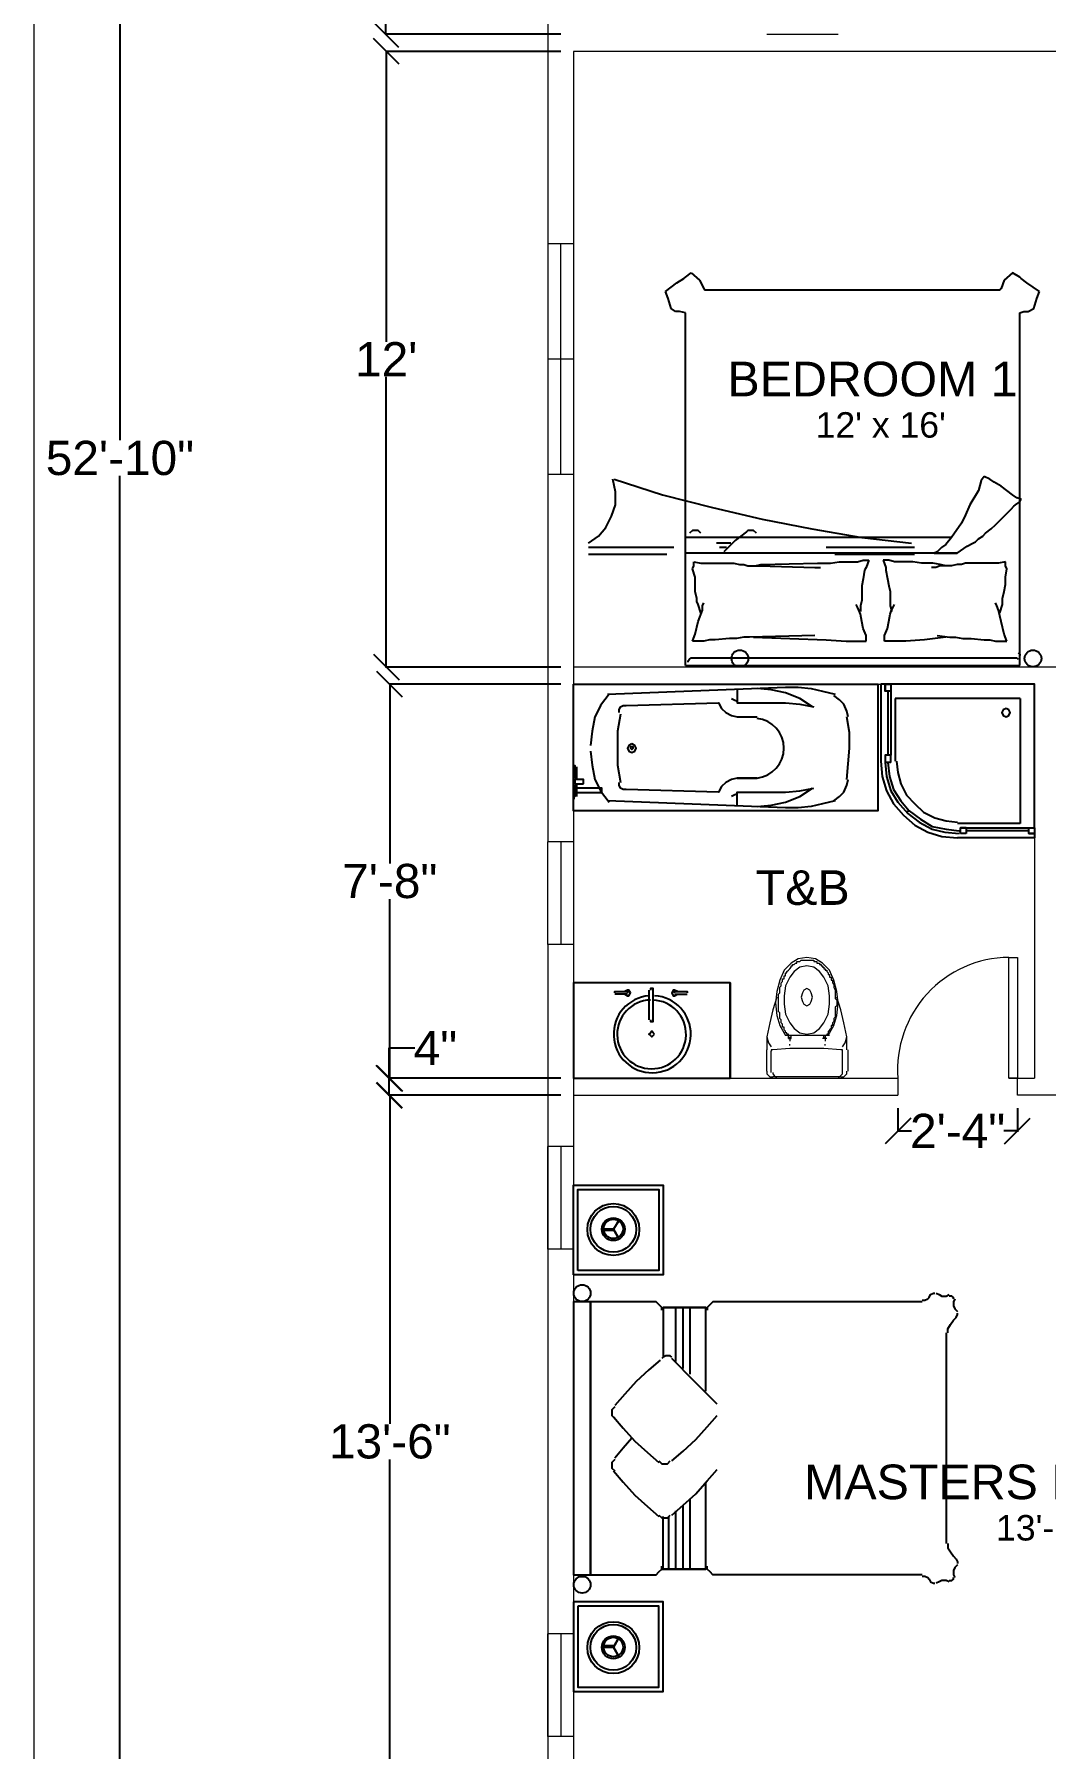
# Model space of a CAD drawing. Header units: inches. Extents: x 2489 to 11897, y 91 to 1364.
# Drawn here: x 4862.8 to 5099.3, y 597.9 to 998.9 of the extents above; entities that cross this region are included whole.
import ezdxf

# ---------------------------------------------------------------- set-up
doc = ezdxf.new("R2010")
doc.units = ezdxf.units.IN
doc.header["$MEASUREMENT"] = 0
doc.layers.add('PDF2_Geometry', color=7, linetype='Continuous')
doc.layers.add('PDF2_Text', color=7, linetype='Continuous')
doc.styles.add('PDF Arial', font='arial.ttf')
doc.styles.get("Standard").update_dxf_attribs({"font": 'arial.ttf'})
doc.dimstyles.get("Standard").update_dxf_attribs({"dimtxt": 8, "dimasz": 6, "dimexe": 0.18, "dimexo": 3, "dimgap": 0.09, "dimtad": 0, "dimtih": 1, "dimtoh": 1, "dimdec": 4, "dimzin": 0, "dimdsep": 46, "dimlunit": 4, "dimtxsty": 'Standard', "dimblk": 'OBLIQUE', "dimcen": 0.09, "dimadec": 0, "dimazin": 0, "dimtfac": 1, "dimtdec": 4, "dimtofl": 0, "dimtmove": 0, "dimatfit": 3, "dimldrblk": 'OBLIQUE', "dimfxl": 1, "dimtolj": 1, "dimtzin": 0, "dimarcsym": 0})

# ---------------------------------------------------------------- blocks, each defined once
blk = doc.blocks.new('_Oblique')
at = {"color": 0, "linetype": 'ByBlock', "lineweight": -2}
blk.add_line((-0.5, -0.5), (0.5, 0.5), dxfattribs=at)
blk = doc.blocks.new('*D137')
at = {"layer": 'Defpoints', "color": 0, "lineweight": 15, "transparency": 16777216}
for p in [(4882.87, 1216.77), (4982.92, 1216.77), (4982.92, 582.79)]:
    blk.add_point(p, dxfattribs=at)
at = {"layer": 'PDF2_Geometry', "color": 0, "lineweight": -2, "transparency": 16777216}
for p, q in [((4979.92, 1216.77), (4882.69, 1216.77)), ((4882.87, 1216.77), (4882.87, 903.96)), ((4882.87, 582.79), (4882.87, 895.61)), ((4979.92, 582.79), (4882.69, 582.79))]:
    blk.add_line(p, q, dxfattribs=at)
at = {"layer": 'PDF2_Geometry', "color": 0, "lineweight": -2, "transparency": 16777216, "xscale": 6, "yscale": 6, "zscale": 6}
for p, rotation in [((4882.87, 1216.77), 90), ((4882.87, 582.79), 270)]:
    blk.add_blockref('_Oblique', p, dxfattribs=dict(at, rotation=rotation))
at = {"layer": 'PDF2_Geometry', "color": 0, "lineweight": 9, "transparency": 16777216, "insert": (4882.87, 899.78), "char_height": 8, "attachment_point": 5}
blk.add_mtext('\\A1;52\'-10"', dxfattribs=at)
blk = doc.blocks.new('*D138')
at = {"layer": 'Defpoints', "color": 0, "lineweight": 15, "transparency": 16777216}
for p in [(4945.96, 750.77), (4988.91, 750.77), (4988.91, 588.78)]:
    blk.add_point(p, dxfattribs=at)
at = {"layer": 'PDF2_Geometry', "color": 0, "lineweight": -2, "transparency": 16777216}
for p, q in [((4985.91, 750.77), (4945.78, 750.77)), ((4945.96, 750.77), (4945.96, 673.95)), ((4945.96, 588.78), (4945.96, 665.6)), ((4985.91, 588.78), (4945.78, 588.78))]:
    blk.add_line(p, q, dxfattribs=at)
at = {"layer": 'PDF2_Geometry', "color": 0, "lineweight": -2, "transparency": 16777216, "xscale": 6, "yscale": 6, "zscale": 6}
for p, rotation in [((4945.96, 750.77), 90), ((4945.96, 588.78), 270)]:
    blk.add_blockref('_Oblique', p, dxfattribs=dict(at, rotation=rotation))
at = {"layer": 'PDF2_Geometry', "color": 0, "lineweight": 9, "transparency": 16777216, "insert": (4945.96, 669.77), "char_height": 8, "attachment_point": 5}
blk.add_mtext('\\A1;13\'-6"', dxfattribs=at)
blk = doc.blocks.new('*D139')
at = {"layer": 'Defpoints', "color": 0, "lineweight": 15, "transparency": 16777216}
for p in [(4945.78, 754.76), (4988.91, 754.76), (4988.91, 750.77)]:
    blk.add_point(p, dxfattribs=at)
at = {"layer": 'PDF2_Geometry', "color": 0, "lineweight": -2, "transparency": 16777216}
for p, q in [((4945.78, 754.76), (4945.78, 761.84)), ((4945.78, 761.84), (4951.78, 761.84)), ((4985.91, 754.76), (4945.6, 754.76)), ((4945.78, 750.77), (4945.78, 754.76)), ((4985.91, 750.77), (4945.6, 750.77))]:
    blk.add_line(p, q, dxfattribs=at)
at = {"layer": 'PDF2_Geometry', "color": 0, "lineweight": -2, "transparency": 16777216, "xscale": 6, "yscale": 6, "zscale": 6}
for p, rotation in [((4945.78, 754.76), 90), ((4945.78, 750.77), 270)]:
    blk.add_blockref('_Oblique', p, dxfattribs=dict(at, rotation=rotation))
at = {"layer": 'PDF2_Geometry', "color": 0, "lineweight": 9, "transparency": 16777216, "insert": (4956.63, 761.84), "char_height": 8, "attachment_point": 5}
blk.add_mtext('\\A1;4"', dxfattribs=at)
blk = doc.blocks.new('*D133')
at = {"layer": 'Defpoints', "color": 0, "lineweight": 15, "transparency": 16777216}
for p in [(4945.96, 846.91), (4988.91, 846.91), (4988.91, 754.76)]:
    blk.add_point(p, dxfattribs=at)
at = {"layer": 'PDF2_Geometry', "color": 0, "lineweight": -2, "transparency": 16777216}
for p, q in [((4985.91, 846.91), (4945.78, 846.91)), ((4945.96, 846.91), (4945.96, 805.01)), ((4945.96, 754.76), (4945.96, 796.66)), ((4985.91, 754.76), (4945.78, 754.76))]:
    blk.add_line(p, q, dxfattribs=at)
at = {"layer": 'PDF2_Geometry', "color": 0, "lineweight": -2, "transparency": 16777216, "xscale": 6, "yscale": 6, "zscale": 6}
for p, rotation in [((4945.96, 846.91), 90), ((4945.96, 754.76), 270)]:
    blk.add_blockref('_Oblique', p, dxfattribs=dict(at, rotation=rotation))
at = {"layer": 'PDF2_Geometry', "color": 0, "lineweight": 9, "transparency": 16777216, "insert": (4945.96, 800.83), "char_height": 8, "attachment_point": 5}
blk.add_mtext('\\A1;7\'-8"', dxfattribs=at)
blk = doc.blocks.new('*D134')
at = {"layer": 'Defpoints', "color": 0, "lineweight": 15, "transparency": 16777216}
for p in [(4945.12, 994.93), (4988.91, 994.93), (4988.91, 850.9)]:
    blk.add_point(p, dxfattribs=at)
at = {"layer": 'PDF2_Geometry', "color": 0, "lineweight": -2, "transparency": 16777216}
for p, q in [((4985.91, 994.93), (4944.94, 994.93)), ((4945.12, 994.93), (4945.12, 927.02)), ((4945.12, 850.9), (4945.12, 918.81)), ((4985.91, 850.9), (4944.94, 850.9))]:
    blk.add_line(p, q, dxfattribs=at)
at = {"layer": 'PDF2_Geometry', "color": 0, "lineweight": -2, "transparency": 16777216, "xscale": 6, "yscale": 6, "zscale": 6}
for p, rotation in [((4945.12, 994.93), 90), ((4945.12, 850.9), 270)]:
    blk.add_blockref('_Oblique', p, dxfattribs=dict(at, rotation=rotation))
at = {"layer": 'PDF2_Geometry', "color": 0, "lineweight": 9, "transparency": 16777216, "insert": (4945.12, 922.92), "char_height": 8, "attachment_point": 5}
blk.add_mtext("\\A1;12'", dxfattribs=at)
blk = doc.blocks.new('*D135')
at = {"layer": 'Defpoints', "color": 0, "lineweight": 15, "transparency": 16777216}
for p in [(4945.02, 1063.1), (4988.91, 1063.1), (4988.91, 998.92)]:
    blk.add_point(p, dxfattribs=at)
at = {"layer": 'PDF2_Geometry', "color": 0, "lineweight": -2, "transparency": 16777216}
for p, q in [((4985.91, 1063.1), (4944.84, 1063.1)), ((4945.02, 1063.1), (4945.02, 1035.17)), ((4945.02, 998.92), (4945.02, 1026.85)), ((4985.91, 998.92), (4944.84, 998.92))]:
    blk.add_line(p, q, dxfattribs=at)
at = {"layer": 'PDF2_Geometry', "color": 0, "lineweight": -2, "transparency": 16777216, "xscale": 6, "yscale": 6, "zscale": 6}
for p, rotation in [((4945.02, 1063.1), 90), ((4945.02, 998.92), 270)]:
    blk.add_blockref('_Oblique', p, dxfattribs=dict(at, rotation=rotation))
at = {"layer": 'PDF2_Geometry', "color": 0, "lineweight": 9, "transparency": 16777216, "insert": (4945.02, 1031.01), "char_height": 8, "attachment_point": 5}
blk.add_mtext('\\A1;5\'-4"', dxfattribs=at)
blk = doc.blocks.new('*D141')
at = {"color": 0, "lineweight": -2, "transparency": 16777216}
for p, q in [((5064.75, 747.77), (5064.75, 742.25)), ((5092.69, 747.77), (5092.69, 742.25)), ((5064.75, 742.43), (5067.93, 742.43)), ((5092.69, 742.43), (5089.51, 742.43))]:
    blk.add_line(p, q, dxfattribs=at)
at = {"layer": 'Defpoints', "color": 0, "lineweight": 15, "transparency": 16777216}
for p in [(5064.75, 750.77), (5092.69, 750.77), (5064.75, 742.43)]:
    blk.add_point(p, dxfattribs=at)
at = {"color": 0, "lineweight": -2, "transparency": 16777216, "xscale": 6, "yscale": 6, "zscale": 6}
for p, rotation in [((5064.75, 742.43), 179.9999616322966), ((5092.69, 742.43), 359.9999616322966)]:
    blk.add_blockref('_Oblique', p, dxfattribs=dict(at, rotation=rotation))
at = {"color": 0, "transparency": 16777216, "insert": (5078.72, 742.43), "char_height": 8, "attachment_point": 5}
blk.add_mtext('\\A1;2\'-4"', dxfattribs=at)

msp = doc.modelspace()

# ---------------------------------------------------------------- linework, layer by layer
at = {"layer": 'PDF2_Geometry', "lineweight": 9}
for p, q in [((4988.91081, 949.92848), (4982.92355, 949.92848)), ((4982.92359, 949.92848), (4982.92359, 895.92849)), ((4985.92359, 895.92848), (4985.92359, 949.92848)), ((4988.91081, 949.92848), (4988.91081, 895.92848)), ((4988.91081, 922.92848), (4982.92355, 922.92848)), ((4988.91081, 895.92848), (4982.92355, 895.92848)), ((4988.90893, 810.03296), (4988.90893, 786.03296)), ((4988.90895, 738.76642), (4988.90895, 714.76642)), ((4988.90892, 624.77924), (4988.90892, 600.77924))]:
    msp.add_line(p, q, dxfattribs=at)
at = {"layer": 'PDF2_Geometry', "lineweight": 25}
for p, q in [((5015.05609, 942.09638), (5016.38658, 943.09425)), ((5016.38658, 943.09425), (5018.38232, 941.43113)), ((5091.55928, 943.09423), (5089.56355, 941.43112)), ((5093.22239, 942.09636), (5091.55928, 943.09423)), ((5010.39937, 938.77015), (5013.06036, 940.76589)), ((5011.06462, 937.10704), (5010.39937, 938.77015)), ((5013.06036, 940.76589), (5014.72347, 941.76376)), ((5014.72347, 941.76376), (5015.05609, 942.09638)), ((5018.38232, 941.43113), (5019.38018, 939.4354)), ((5019.38018, 939.4354), (5019.71281, 939.10278)), ((5088.56565, 939.10277), (5019.71279, 939.10277)), ((5088.8983, 939.43539), (5088.56568, 939.10276)), ((5089.56355, 941.43112), (5088.8983, 939.43539)), ((5093.55502, 941.76374), (5093.22239, 942.09636)), ((5094.88551, 940.76587), (5093.55502, 941.76374)), ((5097.87911, 938.77014), (5094.88551, 940.76587)), ((5097.21387, 937.10702), (5097.87911, 938.77014)), ((5011.72987, 934.77868), (5011.06462, 937.10704)), ((5012.72773, 934.11344), (5011.72987, 934.77868)), ((5095.21813, 934.11342), (5096.54863, 934.77866)), ((5096.54863, 934.77866), (5097.21387, 937.10702)), ((5013.7256, 934.11344), (5012.72773, 934.11344)), ((5015.05609, 933.78081), (5013.7256, 934.11344)), ((5015.05609, 851.29041), (5015.05609, 933.78081)), ((5093.22239, 933.7808), (5094.22027, 934.11342)), ((5093.22239, 851.2904), (5093.22239, 933.7808)), ((5094.22027, 934.11342), (5095.21813, 934.11342)), ((4998.75753, 891.87036), (4998.0924, 894.86397)), ((4998.42496, 894.86397), (5009.73413, 891.2051)), ((5084.24159, 894.53133), (5083.57634, 892.20297)), ((5084.90683, 895.5292), (5084.24159, 894.53133)), ((5086.23732, 894.86396), (5084.90683, 895.5292)), ((5087.23519, 894.19871), (5086.23732, 894.86396)), ((5088.8983, 893.20084), (5087.23519, 894.19871)), ((4998.75753, 888.87675), (4998.75753, 891.87036)), ((5009.73413, 891.2051), (5021.37594, 888.21149)), ((5083.57634, 892.20297), (5081.58061, 888.87675)), ((5091.55928, 891.20511), (5088.8983, 893.20084)), ((5092.55715, 890.53986), (5091.55928, 891.20511)), ((5093.55502, 890.20724), (5092.55715, 890.53986)), ((5093.2224, 889.54199), (5093.55502, 890.20724)), ((4996.42918, 883.5548), (4997.7597, 886.21577)), ((4997.7597, 886.21577), (4998.75753, 888.87675)), ((5021.37594, 888.21149), (5033.01774, 885.55051)), ((5080.58274, 886.54839), (5079.58487, 884.55266)), ((5081.58061, 888.87675), (5080.58274, 886.54839)), ((5088.8983, 885.55052), (5089.56355, 886.21577)), ((5089.56355, 886.21577), (5091.22666, 887.87888)), ((5091.22666, 887.87888), (5091.89191, 888.54413)), ((5091.89191, 888.54413), (5092.22453, 888.87675)), ((5092.22453, 888.87675), (5093.2224, 889.54199)), ((4994.76609, 881.55905), (4996.42918, 883.5548)), ((5016.71918, 882.88954), (5016.05398, 882.22431)), ((5017.38444, 882.88954), (5016.71918, 882.88954)), ((5018.0497, 882.88954), (5017.38444, 882.88954)), ((5018.71496, 882.22431), (5018.0497, 882.88954)), ((5029.35887, 882.55694), (5026.69789, 880.56119)), ((5029.6915, 882.88954), (5029.02624, 882.22431)), ((5030.3567, 882.88954), (5029.6915, 882.88954)), ((5031.02196, 882.88954), (5030.3567, 882.88954)), ((5031.68722, 882.22431), (5031.02196, 882.88954)), ((5033.01774, 885.55051), (5044.65948, 883.22217)), ((5044.65948, 883.22217), (5056.30128, 881.22645)), ((5079.58487, 884.55266), (5077.25651, 881.22643)), ((5084.57421, 881.55905), (5085.23946, 882.2243)), ((5085.23946, 882.2243), (5086.56995, 883.22216)), ((5086.56995, 883.22216), (5087.56781, 884.22003)), ((5087.56781, 884.22003), (5088.8983, 885.55052)), ((4992.43775, 879.89593), (4994.76609, 881.55905)), ((5012.39511, 878.89809), (4992.43778, 878.89809)), ((5077.25654, 881.22645), (5015.05609, 881.22645)), ((5025.7, 879.89593), (5022.37376, 879.89593)), ((5024.70218, 878.89807), (5023.03902, 878.89807)), ((5026.69789, 880.56119), (5024.03692, 877.90021)), ((5068.60835, 878.89807), (5047.98572, 878.89807)), ((5056.30128, 881.22645), (5067.94309, 879.89593)), ((5074.92816, 878.89807), (5073.93029, 877.9002)), ((5075.92602, 879.56332), (5074.92816, 878.89807)), ((5077.25651, 881.22643), (5075.92602, 879.56332)), ((5078.587, 877.56758), (5080.91536, 879.23069)), ((5080.91536, 879.23069), (5082.24585, 879.89594)), ((5082.24585, 879.89594), (5082.9111, 880.22856)), ((5082.9111, 880.22856), (5083.57634, 880.89381)), ((5083.57634, 880.89381), (5084.57421, 881.55905)), ((5010.732, 877.23497), (4992.43778, 877.23497)), ((5078.587, 877.56758), (5015.05609, 877.56758)), ((5016.71922, 873.90873), (5017.05185, 874.57397)), ((5017.05185, 874.57397), (5017.05185, 875.57184)), ((5017.05185, 875.57184), (5018.71496, 875.23922)), ((5018.71496, 875.23922), (5021.04332, 875.23922)), ((5021.04332, 875.23922), (5022.37381, 875.23922)), ((5022.37381, 875.23922), (5026.36528, 875.23922)), ((5026.36528, 875.23922), (5027.69577, 874.9066)), ((5027.69577, 874.9066), (5028.69364, 874.9066)), ((5028.69364, 874.9066), (5029.69151, 874.57397)), ((5029.69151, 874.57397), (5030.68937, 874.57397)), ((5030.3567, 874.57397), (5031.35457, 874.57397)), ((5030.68937, 874.57397), (5032.35249, 874.57397)), ((5031.35457, 874.57397), (5032.68506, 874.90659)), ((5032.35249, 874.57397), (5045.32477, 874.24135)), ((5032.68506, 874.90659), (5045.98996, 875.23922)), ((5045.32477, 874.24135), (5046.65526, 874.24135)), ((5045.98996, 875.23922), (5047.32045, 875.23922)), ((5047.32045, 875.23922), (5048.98356, 875.23922)), ((5048.98356, 875.23922), (5050.9793, 875.57184)), ((5068.60835, 877.23495), (5049.98144, 877.23495)), ((5050.9793, 875.57184), (5052.97503, 875.57184)), ((5052.97503, 875.57184), (5055.30339, 875.57184)), ((5055.30339, 875.57184), (5056.63388, 875.90446)), ((5056.63388, 875.90446), (5057.63175, 875.90446)), ((5057.29913, 874.24135), (5056.9665, 873.5761)), ((5057.96437, 875.90446), (5057.29913, 874.24135)), ((5057.63175, 875.90446), (5057.96437, 875.90446)), ((5062.62114, 875.90446), (5061.29065, 875.90446)), ((5061.29065, 875.90446), (5061.9559, 874.24135)), ((5061.9559, 874.24135), (5061.9559, 873.5761)), ((5063.95163, 875.57184), (5062.62114, 875.90446)), ((5065.94737, 875.57184), (5063.95163, 875.57184)), ((5068.27572, 875.57184), (5065.94737, 875.57184)), ((5070.27146, 875.23922), (5068.27572, 875.57184)), ((5071.60195, 875.23922), (5070.27146, 875.23922)), ((5072.93244, 875.23922), (5071.60195, 875.23922)), ((5073.59763, 874.24135), (5072.59977, 874.24135)), ((5074.59555, 874.90659), (5072.93244, 875.23922)), ((5073.93029, 877.9002), (5073.26504, 877.56758)), ((5073.26504, 877.56758), (5078.587, 877.56758)), ((5074.5955, 874.57397), (5073.59763, 874.24135)), ((5076.25861, 874.57397), (5074.5955, 874.57397)), ((5075.92604, 874.57397), (5074.59555, 874.90659)), ((5076.92391, 874.57397), (5075.92604, 874.57397)), ((5077.25648, 874.57397), (5076.25861, 874.57397)), ((5078.58697, 874.9066), (5077.25648, 874.57397)), ((5079.58484, 874.9066), (5078.58697, 874.9066)), ((5080.58271, 875.23922), (5079.58484, 874.9066)), ((5084.57418, 875.23922), (5080.58271, 875.23922)), ((5086.23729, 875.23922), (5084.57418, 875.23922)), ((5088.23303, 875.23922), (5086.23729, 875.23922)), ((5089.89614, 875.57184), (5088.23303, 875.23922)), ((5089.89614, 874.57397), (5089.89614, 875.57184)), ((5090.22876, 873.90873), (5089.89614, 874.57397)), ((5017.38447, 871.91299), (5016.71922, 873.90873)), ((5017.38447, 870.24988), (5017.38447, 871.91299)), ((5017.38447, 868.58677), (5017.38447, 870.24988)), ((5056.63388, 871.58037), (5056.30126, 869.91726)), ((5056.9665, 873.5761), (5056.63388, 871.58037)), ((5061.9559, 873.5761), (5062.28852, 871.58037)), ((5062.28852, 871.58037), (5062.62114, 869.91726)), ((5089.56352, 868.58677), (5089.89614, 870.24988)), ((5089.89614, 871.91299), (5090.22876, 873.90873)), ((5089.89614, 870.24988), (5089.89614, 871.91299)), ((5017.71709, 866.92365), (5017.38447, 868.58677)), ((5017.71709, 866.25841), (5017.71709, 866.92365)), ((5018.04971, 865.59316), (5017.71709, 866.25841)), ((5056.30126, 866.59103), (5055.96864, 865.26054)), ((5056.30126, 869.91726), (5056.30126, 868.58677)), ((5056.30126, 868.58677), (5056.30126, 866.59103)), ((5062.62114, 869.91726), (5062.95376, 868.58677)), ((5062.95376, 868.58677), (5062.95376, 866.59103)), ((5062.95376, 866.59103), (5062.95376, 865.26054)), ((5089.2309, 866.92365), (5089.56352, 868.58677)), ((5089.2309, 866.25841), (5089.2309, 866.92365)), ((5089.2309, 865.59316), (5089.2309, 866.25841)), ((5018.04969, 861.6017), (5019.04756, 864.26268)), ((5018.71496, 863.59743), (5018.04971, 865.59316)), ((5019.04756, 865.26055), (5019.38018, 865.92579)), ((5019.04756, 864.26268), (5019.04756, 865.26055)), ((5055.30341, 864.92792), (5054.97079, 865.59316)), ((5055.63603, 864.26267), (5055.30341, 864.92792)), ((5055.96865, 863.2648), (5055.63603, 864.26267)), ((5055.96864, 865.26054), (5055.96864, 864.26267)), ((5055.96864, 864.26267), (5055.96864, 863.93005)), ((5056.30128, 861.60169), (5055.96865, 863.2648)), ((5062.62112, 861.60169), (5062.95374, 863.2648)), ((5062.95374, 863.2648), (5063.28636, 864.26267)), ((5062.95376, 865.26054), (5063.28639, 864.26267)), ((5063.28636, 864.26267), (5063.61899, 864.92792)), ((5063.28639, 864.26267), (5063.28639, 863.93005)), ((5063.61899, 864.92792), (5063.95161, 865.59316)), ((5087.90045, 865.26055), (5087.56783, 865.92579)), ((5088.23307, 864.26268), (5087.90045, 865.26055)), ((5088.89832, 861.6017), (5088.23307, 864.26268)), ((5088.56565, 863.59743), (5089.2309, 865.59316)), ((5016.7192, 856.94498), (5017.38444, 858.6081)), ((5017.38444, 858.6081), (5018.04969, 861.6017)), ((5045.32474, 858.27547), (5030.0241, 857.94285)), ((5056.6339, 859.93858), (5056.30128, 861.60169)), ((5057.29914, 858.27547), (5056.6339, 859.93858)), ((5057.29914, 856.94497), (5057.29914, 858.27547)), ((5061.62325, 858.27547), (5062.2885, 859.93858)), ((5061.62325, 856.94497), (5061.62325, 858.27547)), ((5062.2885, 859.93858), (5062.62112, 861.60169)), ((5073.9303, 858.27547), (5076.92391, 857.94285)), ((5089.56356, 858.6081), (5088.89832, 861.6017)), ((5090.22881, 856.94498), (5089.56356, 858.6081)), ((5018.04969, 856.94498), (5016.7192, 856.94498)), ((5019.38018, 856.94498), (5018.04969, 856.94498)), ((5020.71067, 857.27761), (5019.38018, 856.94498)), ((5022.04116, 857.27761), (5020.71067, 857.27761)), ((5025.36739, 857.61023), (5022.04116, 857.27761)), ((5027.0305, 857.61023), (5025.36739, 857.61023)), ((5028.69361, 857.94285), (5027.0305, 857.61023)), ((5030.0241, 857.94285), (5028.69361, 857.94285)), ((5031.02196, 857.94284), (5047.98571, 857.2776)), ((5047.98571, 857.2776), (5052.64243, 856.94497)), ((5052.64243, 856.94497), (5057.29914, 856.94497)), ((5066.61259, 856.94497), (5061.62325, 856.94497)), ((5070.93668, 857.2776), (5066.61259, 856.94497)), ((5075.92602, 857.94284), (5070.93668, 857.2776)), ((5076.92391, 857.94285), (5078.2544, 857.94285)), ((5078.2544, 857.94285), (5079.91751, 857.61023)), ((5079.91751, 857.61023), (5081.91324, 857.61023)), ((5081.91324, 857.61023), (5084.90685, 857.27761)), ((5084.90685, 857.27761), (5086.23734, 857.27761)), ((5086.23734, 857.27761), (5087.56783, 856.94498)), ((5087.56783, 856.94498), (5088.89832, 856.94498)), ((5088.89832, 856.94498), (5090.22881, 856.94498)), ((5092.88976, 854.284), (5093.22239, 853.95137)), ((5015.05609, 851.2904), (5093.22239, 851.2904)), ((5015.72134, 852.39895), (5016.05396, 852.73158)), ((5015.72134, 852.06632), (5015.72134, 852.39895)), ((5016.05396, 852.73158), (5016.3866, 853.06418)), ((5016.3866, 853.06418), (5016.71923, 853.06418)), ((5016.71923, 853.06418), (5092.2245, 853.06418)), ((5092.2245, 853.06418), (5092.55713, 853.06418)), ((5092.55713, 853.06418), (5092.88976, 852.73158)), ((5093.22239, 853.95137), (5093.22239, 853.61874))]:
    msp.add_line(p, q, dxfattribs=at)
at = {"layer": 'PDF2_Geometry', "lineweight": 15}
msp.add_lwpolyline([(4862.84496, 278.10972), (4862.84496, 1335.18427)], dxfattribs=at)
at = {"layer": 'PDF2_Geometry', "lineweight": 20}
for points in [[(4982.92172, 1021.52123), (4982.92359, 949.92848)], [(5146.82889, 994.92848), (4988.90893, 994.92848), (4988.91081, 949.92848)], [(4982.92359, 895.92848), (4982.92141, 810.03296)], [(4988.90253, 895.92848), (4988.90893, 842.90291)], [(5180.83213, 850.90287), (4988.90892, 850.90287)], [(4988.90891, 846.91135), (5096.67863, 846.91135)], [(4988.90893, 838.91142), (4988.90893, 810.03296)], [(5096.67863, 813.31649), (5096.67863, 754.75789)], [(4988.90895, 792.67684), (4988.90892, 588.77923)], [(4982.90893, 786.03296), (4982.92172, 582.79203)], [(4988.90893, 786.03296), (4988.90893, 754.75792)], [(4988.90895, 754.75789), (5064.74689, 754.75789)], [(5064.74686, 754.75784), (5064.74686, 750.76637)], [(5090.69146, 754.75789), (5096.67866, 754.75789)], [(5117.63385, 754.75784), (5117.63385, 750.7664), (5092.68716, 750.7664), (5092.68716, 754.75784)], [(4988.90895, 750.76642), (5064.74689, 750.76642)]]:
    msp.add_lwpolyline(points, dxfattribs=at)
at = {"layer": 'PDF2_Geometry', "lineweight": 13}
for points in [[(5034.14559, 998.91985), (5050.77672, 998.91985)], [(5034.81083, 998.91985), (5050.11147, 998.91985)], [(5048.44836, 764.73656), (5049.77885, 767.06491), (5050.44409, 769.39327), (5050.77672, 772.38688), (5050.44409, 775.04786), (5049.77885, 777.70884), (5048.78098, 780.03719), (5047.11787, 781.70031), (5045.45476, 782.69818), (5043.45902, 783.0308), (5041.46329, 782.69818), (5039.80017, 781.70031), (5038.13706, 780.03719), (5037.13919, 777.70884), (5036.47395, 775.04786), (5036.14132, 772.38688), (5036.47395, 769.39327), (5037.13919, 767.06491), (5038.46968, 764.73656)], [(5039.13494, 764.07129), (5039.13494, 764.73656), (5039.13494, 765.06918), (5038.80231, 765.06918), (5038.80231, 765.4018), (5038.46969, 765.4018), (5038.46969, 765.73442), (5038.13707, 766.06705), (5038.13707, 766.39967), (5038.13707, 766.73229), (5037.80444, 766.73229), (5037.80444, 767.06491), (5037.80444, 767.39754), (5037.47182, 767.73016), (5037.47182, 768.06278), (5037.47182, 768.3954), (5037.1392, 768.72803), (5037.1392, 769.06065), (5037.1392, 769.39327), (5037.1392, 770.05852), (5036.80658, 770.39114), (5036.80658, 770.72376), (5036.80658, 771.05638), (5036.80658, 771.38901), (5036.80658, 771.72163), (5036.80658, 772.05425), (5036.80658, 772.38688), (5036.80658, 773.05212), (5036.80658, 773.38474), (5036.80658, 773.71737), (5036.80658, 774.04999), (5036.80658, 774.38261), (5037.1392, 774.71523), (5037.1392, 775.04786), (5037.1392, 775.38048), (5037.1392, 776.04572), (5037.47182, 776.37835), (5037.47182, 776.71097), (5037.47182, 777.04359), (5037.80444, 777.37621), (5037.80444, 777.70884), (5037.80444, 778.04146), (5038.13707, 778.04146), (5038.13707, 778.37408), (5038.13707, 778.7067), (5038.46969, 778.7067), (5038.46969, 779.03933), (5038.46969, 779.37195), (5038.80231, 779.37195), (5038.80231, 779.70457), (5039.13494, 780.03719), (5039.46756, 780.36982), (5039.80018, 780.70244), (5039.80018, 781.03506), (5040.1328, 781.03506), (5040.1328, 781.36768), (5040.46543, 781.36768), (5040.79805, 781.70031), (5041.13067, 781.70031), (5041.13067, 782.03293), (5041.46329, 782.03293), (5041.79592, 782.03293), (5042.12854, 782.36555), (5042.46116, 782.36555), (5042.79378, 782.36555), (5043.12641, 782.36555), (5043.45903, 782.36555), (5043.79165, 782.36555), (5044.12427, 782.36555), (5044.4569, 782.36555), (5044.78952, 782.36555), (5045.12214, 782.36555), (5045.12214, 782.03293), (5045.45476, 782.03293), (5045.78739, 782.03293), (5045.78739, 781.70031), (5046.12001, 781.70031), (5046.45263, 781.70031), (5046.45263, 781.36768), (5046.78525, 781.36768), (5046.78525, 781.03506), (5047.11788, 781.03506), (5047.11788, 780.70244), (5047.4505, 780.70244), (5047.4505, 780.36982), (5047.78312, 780.36982), (5047.78312, 780.03719), (5048.11574, 780.03719), (5048.11574, 779.70457), (5048.44837, 779.37195), (5048.44837, 779.03933), (5048.78099, 779.03933), (5048.78099, 778.7067), (5048.78099, 778.37408), (5049.11361, 778.37408), (5049.11361, 778.04146), (5049.11361, 777.70884), (5049.44624, 777.70884), (5049.44624, 777.37621), (5049.44624, 777.04359), (5049.77886, 776.71097), (5049.77886, 776.37835), (5049.77886, 776.04572), (5050.11148, 775.38048), (5050.11148, 775.04786), (5050.11148, 774.71523), (5050.11148, 774.38261), (5050.11148, 774.04999), (5050.11148, 773.71737), (5050.11148, 773.38474), (5050.4441, 773.05212), (5050.4441, 772.38688), (5050.4441, 772.05425), (5050.4441, 771.72163), (5050.11148, 771.38901), (5050.11148, 771.05638), (5050.11148, 770.72376), (5050.11148, 770.39114), (5050.11148, 770.05852), (5050.11148, 769.39327), (5050.11148, 769.06065), (5049.77886, 768.72803), (5049.77886, 768.3954), (5049.77886, 768.06278), (5049.44624, 767.73016), (5049.44624, 767.39754), (5049.44624, 767.06491), (5049.11361, 767.06491), (5049.11361, 766.73229), (5049.11361, 766.39967), (5048.78099, 766.06705), (5048.78099, 765.73442), (5048.44837, 765.73442), (5048.44837, 765.4018), (5048.44837, 765.06918), (5048.11574, 765.06918), (5048.11574, 764.73656)], [(5036.47396, 773.71738), (5035.4761, 770.72377), (5034.81084, 767.73016), (5034.14558, 764.40393), (5034.14558, 761.41032)], [(5052.77245, 761.41032), (5052.77245, 764.40393), (5052.10723, 767.73016), (5051.44197, 770.72377), (5050.44411, 773.71738)], [(5034.14558, 764.40393), (5034.47821, 763.0734), (5035.14347, 762.07558)], [(5048.78099, 764.73656), (5038.46968, 764.73656)], [(5039.13494, 764.0713), (5039.80019, 764.0713)], [(5039.46756, 764.07129), (5039.46756, 764.40393), (5039.46756, 763.40606)], [(5039.46756, 762.40821), (5039.46756, 762.74084)], [(5039.80016, 764.07129), (5039.80016, 764.73656)], [(5048.11575, 764.0713), (5047.11788, 764.0713)], [(5047.4505, 764.07129), (5047.4505, 764.73656)], [(5047.78313, 764.73656), (5047.78313, 764.07129), (5047.78313, 764.40393), (5047.78313, 763.40606)], [(5047.78313, 762.40821), (5047.78313, 762.74084)], [(5051.7746, 762.07558), (5052.43983, 763.0734), (5052.77245, 764.40393)], [(5034.1456, 756.42098), (5034.1456, 761.41032)], [(5051.7746, 761.07769), (5051.7746, 761.41032), (5051.44197, 761.41032), (5047.4505, 761.74295), (5043.45903, 761.74295), (5039.46756, 761.74295), (5035.4761, 761.41032), (5035.14347, 761.41032), (5035.14347, 761.07769)], [(5035.14347, 756.08836), (5035.14347, 761.0777)], [(5050.77671, 755.09047), (5051.10934, 755.09047), (5051.44197, 755.4231), (5051.7746, 755.75573), (5051.7746, 756.08836), (5051.7746, 761.0777)], [(5053.10509, 756.42098), (5053.10509, 761.41032)], [(5034.14558, 756.42099), (5034.14558, 755.75573), (5034.47821, 755.4231), (5034.81084, 755.09047), (5035.4761, 755.09047)], [(5051.44197, 755.09049), (5035.47609, 755.09049)], [(5035.4761, 756.08836), (5035.4761, 755.75573), (5035.8087, 755.4231), (5036.14133, 755.09047), (5036.47396, 755.09047)], [(5050.77673, 755.09049), (5036.47396, 755.09049)], [(5051.44197, 755.09047), (5052.10723, 755.09047), (5052.43983, 755.4231), (5052.77245, 755.75573), (5052.77245, 756.42099)]]:
    msp.add_lwpolyline(points, dxfattribs=at)
at = {"layer": 'PDF2_Geometry', "lineweight": 25}
for points in [[(4988.90892, 846.91137), (5060.09016, 846.91137), (5060.09016, 817.30799), (4988.90892, 817.30799)], [(5090.02618, 841.25679), (5089.36094, 840.92417), (5089.02832, 840.25892), (5089.36094, 839.59368), (5090.02618, 839.26105), (5090.69143, 839.59368), (5091.02405, 840.25892), (5090.69143, 840.92417)], [(5002.54644, 832.94122), (5001.8812, 832.6086), (5001.54857, 831.94336), (5001.8812, 831.27811), (5002.54644, 830.94549), (5003.21169, 831.27811), (5003.54431, 831.94336), (5003.21169, 832.6086)], [(5002.54644, 832.27596), (5002.21384, 832.27596), (5002.21384, 831.9434), (5002.54644, 831.61077), (5002.87907, 831.9434), (5002.87907, 832.27596)], [(4991.23727, 823.61077), (4991.23727, 824.60859), (4989.24155, 824.60859), (4989.24155, 823.61077)], [(4989.24155, 820.94979), (4989.24155, 820.61716)], [(5007.86839, 765.06918), (5007.53577, 765.40181), (5007.20315, 765.73443), (5006.87053, 765.40181), (5006.5379, 765.06918), (5006.87053, 764.73656), (5007.20315, 764.40394), (5007.53577, 764.73656)], [(4988.90892, 708.80905), (4988.90892, 729.76431), (5009.86415, 729.76431), (5009.86415, 708.80905)], [(4989.90678, 709.80695), (4989.90678, 728.76642), (5008.86629, 728.76642), (5008.86629, 709.80695)], [(4992.90039, 702.48921), (4988.90892, 702.48921), (4988.90892, 638.62573), (4992.90039, 638.62573)], [(4988.90892, 632.30589), (4988.90892, 611.35063), (5009.86415, 611.35063), (5009.86415, 632.30589)], [(4989.90678, 631.308), (4989.90678, 612.34852), (5008.86629, 612.34852), (5008.86629, 631.308)]]:
    msp.add_lwpolyline(points, close=True, dxfattribs=at)
for points in [[(4996.89186, 844.58303), (5038.46968, 846.24611), (5041.46329, 846.24611), (5044.45689, 845.91348), (5047.11787, 845.24829), (5050.11148, 844.58303)], [(5079.38227, 811.98603), (5079.38227, 813.31649), (5096.67863, 813.31649), (5096.67863, 846.91137), (5060.75539, 846.91137)], [(5060.75541, 846.91137), (5060.75541, 828.94976)], [(5061.75328, 846.91137), (5061.75328, 845.24829), (5061.75328, 846.91137)], [(5061.75328, 846.91137), (5063.08377, 846.91137), (5063.08377, 845.24829), (5061.75328, 845.24829)], [(5063.08375, 846.91137), (5063.08375, 830.28025)], [(4997.22448, 844.58303), (4996.22663, 843.25251), (4995.22877, 841.92205), (4994.56351, 840.59153), (4993.89828, 839.26107), (4993.23302, 835.93483), (4992.90039, 832.60859)], [(4999.55283, 840.25896), (4999.55283, 840.92416), (4999.88546, 841.58942), (5000.55072, 841.92205), (5001.21595, 841.92205), (5022.83644, 842.58731), (5023.50167, 841.25679), (5024.49953, 840.25896), (5025.83002, 839.5937), (5027.16054, 839.26107), (5031.81723, 839.26107)], [(5025.83002, 843.58514), (5026.49528, 843.25251), (5027.16054, 842.91994)], [(5027.16054, 845.91348), (5027.16054, 842.58731), (5038.46968, 842.58731), (5041.79592, 842.25468), (5045.12216, 841.58942)], [(5044.78952, 841.58942), (5041.79592, 843.58514), (5038.46968, 844.91566), (5035.14347, 845.58092), (5031.81723, 845.91348)], [(5053.10509, 839.26107), (5052.77246, 840.59153), (5052.10723, 842.25468), (5051.10934, 843.25251), (5049.77885, 844.2504)], [(5062.4185, 845.24826), (5062.4185, 830.28025)], [(5093.3524, 843.58515), (5064.08162, 843.58515)], [(5064.08164, 843.58515), (5064.08164, 828.94976)], [(5093.35242, 843.58514), (5093.35242, 814.31438)], [(4999.88546, 839.92633), (4999.22023, 835.93483), (4999.22023, 831.9434), (4999.22023, 827.9519), (4999.88546, 823.9604)], [(5052.77246, 824.62566), (5053.10509, 828.28453), (5053.43772, 831.9434), (5053.43772, 835.6022), (5052.77246, 839.26107)], [(4992.90039, 831.27814), (4993.23302, 827.9519), (4993.89828, 824.62566), (4994.56351, 823.2952), (4995.22877, 821.96468), (4996.22663, 820.63422), (4997.22448, 819.3037)], [(5063.08377, 828.61713), (5063.08377, 830.28025), (5061.75328, 830.28025), (5061.75328, 828.61716), (5062.08591, 825.29093), (5063.08377, 821.96471), (5064.74689, 819.30373), (5067.07525, 816.64275), (5069.73623, 814.64701), (5072.72983, 812.9839), (5075.72343, 812.31865), (5079.04966, 811.98603)], [(4988.90892, 825.27386), (4988.90892, 825.60648), (4988.90892, 825.27386), (4988.90892, 827.26957), (4988.90892, 828.26746), (4988.90892, 828.60009)], [(4988.90892, 828.26746), (4988.90892, 828.60009)], [(4988.90892, 819.61926), (4988.90892, 819.95188), (4988.90892, 823.94335), (4988.90892, 828.26745)], [(4989.24155, 827.93483), (4989.24155, 827.6022), (4989.24155, 827.93483), (4989.24155, 827.6022), (4988.90892, 827.6022), (4988.90892, 827.93483)], [(4989.24155, 824.94122), (4989.24155, 827.6022)], [(4989.57418, 827.6022), (4989.57418, 824.6086)], [(5060.75539, 828.94979), (5061.08802, 825.29094), (5062.08588, 821.96471), (5063.749, 818.97111), (5066.07735, 816.31013), (5068.73834, 813.98177), (5071.73194, 812.31866), (5075.05816, 811.32079), (5078.71701, 810.98817)], [(5063.08375, 828.61713), (5061.75326, 828.61713)], [(5062.41851, 828.61716), (5062.75114, 825.29093), (5063.749, 822.29733), (5065.41212, 819.63635), (5067.40785, 817.30799), (5070.06883, 815.31226), (5072.72981, 813.64914), (5076.05604, 812.9839), (5079.04964, 812.65128)], [(5064.41426, 828.94979), (5064.74688, 826.28881), (5065.41213, 823.62783), (5066.74262, 820.96685), (5068.73835, 818.97111), (5070.73409, 816.97538), (5073.39507, 815.64489), (5076.05605, 814.97964), (5078.71703, 814.64702)], [(4988.90892, 823.27811), (4988.90892, 822.94549), (4988.90892, 825.27384)], [(4988.90892, 822.9455), (4988.90892, 822.61288), (4988.90892, 820.61716), (4988.90892, 819.9519), (4988.90892, 820.28452)], [(4988.90892, 822.61286), (4988.90892, 822.94549)], [(4989.24155, 823.27811), (4989.24155, 820.61713)], [(4989.57418, 823.61073), (4989.57418, 820.61713)], [(4989.57418, 821.61077), (4995.56137, 821.61077), (4995.56137, 822.60859), (4989.57418, 822.60859)], [(5027.16054, 824.95829), (5025.83002, 824.62566), (5024.49953, 823.9604), (5023.50167, 822.96257), (5022.83644, 821.63205), (5001.21595, 822.29731), (5000.55072, 822.29731), (4999.88546, 822.62994), (4999.55283, 823.2952), (4999.55283, 823.9604)], [(5027.16054, 824.95829), (5031.81723, 824.95829), (5027.16054, 824.95829)], [(5027.16054, 818.30581), (5027.16054, 821.63205), (5038.46968, 821.63205), (5041.79592, 821.96468), (5045.12216, 822.62994)], [(5031.81723, 818.30581), (5035.14347, 818.63844), (5038.46968, 819.3037), (5041.79592, 820.63422), (5044.78952, 822.62994)], [(5049.77885, 819.63633), (5051.10934, 820.63422), (5052.10723, 821.63205), (5052.77246, 823.2952), (5053.10509, 824.62566)], [(4988.90892, 820.61713), (4988.90892, 820.94975)], [(4989.24155, 820.28453), (4988.90892, 820.28453)], [(4988.90892, 819.95188), (4988.90892, 820.28451)], [(5050.11148, 819.63633), (5047.11787, 818.97107), (5044.45689, 818.30581), (5041.46329, 817.97325), (5038.46968, 817.97325), (4996.89186, 819.63633)], [(5027.16054, 821.29942), (5026.49528, 820.96679), (5025.83002, 820.63422)], [(5067.40784, 817.30799), (5066.74259, 816.97536)], [(5093.35243, 814.31436), (5078.71703, 814.31436)], [(5096.67865, 810.98814), (5078.71703, 810.98814)], [(5080.71277, 813.31649), (5079.38228, 813.31649)], [(5080.71277, 811.986), (5079.38228, 811.986)], [(5080.71274, 813.31651), (5080.71274, 811.98602)], [(5095.34814, 812.65127), (5080.71274, 812.65127)], [(5095.34814, 811.98602), (5095.34814, 813.31651), (5096.67863, 813.31651), (5096.67863, 810.98816)], [(5096.67863, 811.98603), (5095.34814, 811.98603), (5096.67863, 811.98603)], [(5025.49741, 777.04356), (4988.90892, 777.04356), (4988.90892, 754.75784), (5025.49741, 754.75784)], [(4998.55497, 774.71521), (4998.55497, 775.04784), (5001.54858, 775.04784), (5001.54858, 774.71521)], [(5001.54858, 774.38258), (4998.55497, 774.38258)], [(5000.88332, 774.38258), (5001.54858, 774.05001), (5001.88121, 774.05001), (5002.21384, 774.71521), (5001.88121, 775.38047), (5001.54858, 775.38047), (5000.88332, 775.04784)], [(5006.53791, 775.38047), (5006.53791, 768.39542)], [(5006.87054, 768.39542), (5006.87054, 768.06279), (5007.20317, 768.06279), (5007.5358, 768.06279), (5007.5358, 768.39542), (5007.5358, 775.38047), (5007.5358, 775.7131), (5007.20317, 775.7131), (5006.87054, 775.7131), (5006.87054, 775.38047)], [(5013.19038, 775.04784), (5012.52512, 775.38047), (5012.19249, 775.38047), (5011.85989, 774.71521), (5012.19249, 774.05001), (5012.52512, 774.05001), (5013.19038, 774.38258)], [(5012.52512, 774.71521), (5012.52512, 775.04784), (5015.51873, 775.04784), (5015.51873, 774.71521)], [(5012.52512, 774.38258), (5015.51873, 774.38258)], [(5025.49741, 754.75784), (5025.49741, 777.04356), (5025.49741, 754.75784)], [(4999.55283, 721.78138), (4998.22235, 719.45297), (4999.55283, 717.12462), (4998.22235, 719.45297), (4995.56137, 719.45297)], [(4998.22235, 719.12034), (4995.56137, 719.12034)], [(4998.22235, 719.45297), (4999.55283, 721.44875)], [(5009.53152, 700.49349), (5009.53152, 701.15875), (5008.86629, 701.82401), (5008.20103, 702.48921), (5007.5358, 702.48921), (4992.90039, 702.48921), (4992.90039, 681.53401), (4992.90039, 638.62573), (5007.5358, 638.62573), (5008.20103, 638.62573), (5008.86629, 639.29093), (5009.53152, 639.95619), (5009.53152, 640.62145)], [(5070.40145, 702.48921), (5022.17118, 702.48921), (5021.50595, 702.48921), (5020.84069, 701.82401), (5020.17546, 701.15875), (5020.17546, 700.49349)], [(5070.40145, 702.82184), (5071.06671, 702.82184), (5071.73194, 703.15447), (5072.06457, 703.4871), (5072.3972, 704.15236), (5073.06243, 704.48499), (5073.39506, 704.48499)], [(5073.72769, 704.48499), (5074.39291, 704.15236), (5075.05818, 703.81973), (5076.05603, 703.81973), (5076.7213, 704.15236)], [(5077.71915, 703.15447), (5077.71915, 703.4871), (5077.38652, 703.81973), (5077.05392, 703.81973), (5076.7213, 703.81973)], [(5078.05178, 703.15447), (5077.71915, 702.48921), (5077.71915, 701.49138), (5078.05178, 700.82612), (5078.71701, 700.16086)], [(5009.86415, 700.49349), (5009.86415, 701.15875), (5019.84283, 701.15875), (5019.84283, 700.49349)], [(5019.84283, 681.53401), (5019.84283, 701.15875), (5009.86415, 701.15875), (5009.86415, 689.51695)], [(5012.85776, 688.51908), (5012.85776, 701.15874)], [(5014.52087, 686.85597), (5014.52087, 701.15874)], [(5016.18399, 685.52548), (5016.18399, 701.15874)], [(5076.38866, 695.17153), (5076.38866, 696.16942), (5077.05392, 697.16725), (5077.71915, 698.16514), (5078.38441, 698.8304), (5078.71701, 699.49566), (5078.71701, 699.82823)], [(5076.05603, 695.17153), (5076.05603, 681.53401), (5076.05603, 645.94341)], [(5011.8599, 689.51695), (5011.52727, 689.84958), (5010.52941, 689.84958), (5009.86415, 689.51695), (5009.53152, 689.18432)], [(5009.19889, 688.85169), (5006.53791, 686.52334), (5003.54433, 683.86236), (5000.88332, 680.86875), (4998.55498, 678.20778)], [(5022.50381, 678.5404), (5017.18185, 683.86236), (5011.8599, 689.18432)], [(4998.55498, 677.87514), (4997.88975, 677.20995), (4997.88975, 676.54469), (4997.88975, 675.87943), (4998.55498, 675.21417)], [(4998.22235, 675.5468), (5000.55072, 672.88582), (5003.2117, 669.89221), (5006.20531, 667.23123), (5008.86629, 664.90288)], [(5011.8599, 665.23551), (5014.52087, 667.56386), (5017.51445, 670.22484), (5020.17546, 673.21845), (5022.50381, 675.87943)], [(5002.54644, 670.55747), (5000.55072, 668.22912), (4998.55498, 665.90078)], [(4998.55498, 665.56814), (4997.88975, 664.90288), (4997.88975, 664.23762), (4997.88975, 663.57243), (4998.55498, 662.90717)], [(4998.22235, 662.90717), (5000.55072, 660.24619), (5003.2117, 657.25258), (5006.20531, 654.5916), (5008.86629, 652.26325)], [(5008.86629, 665.23551), (5009.53152, 664.57025), (5010.19678, 664.57025), (5010.86201, 664.57025), (5011.52727, 665.23551)], [(5011.8599, 652.59582), (5014.52087, 654.92423), (5017.51445, 657.58521), (5020.17546, 660.57882), (5022.50381, 663.2398)], [(5009.53152, 639.95619), (5019.84283, 639.95619), (5019.84283, 660.24619)], [(5014.52085, 639.95619), (5014.52085, 654.92421)], [(5016.18396, 639.95619), (5016.18396, 656.2547)], [(5008.86629, 652.59582), (5009.53152, 651.93062), (5010.19678, 651.93062), (5010.86201, 651.93062), (5011.52727, 652.59582)], [(5009.86413, 639.95619), (5009.86413, 652.26323)], [(5011.19462, 639.95619), (5011.19462, 652.26323)], [(5012.85774, 639.95619), (5012.85774, 653.59372)], [(5076.38866, 645.94341), (5076.38866, 644.94552), (5077.05392, 643.94769), (5077.71915, 642.9498), (5078.38441, 642.28454), (5078.71701, 641.61928), (5078.71701, 641.28671)], [(5019.84283, 640.62145), (5019.84283, 639.95619), (5009.86415, 639.95619), (5009.86415, 640.62145)], [(5070.40145, 638.62573), (5022.17118, 638.62573), (5021.50595, 638.62573), (5020.84069, 639.29093), (5020.17546, 639.95619), (5020.17546, 640.62145)], [(5070.40145, 638.2931), (5071.06671, 638.2931), (5071.73194, 637.96047), (5072.06457, 637.62784), (5072.3972, 636.96258), (5073.06243, 636.62995), (5073.39506, 636.62995)], [(5076.7213, 637.29521), (5077.05392, 637.29521), (5077.38652, 637.29521), (5077.71915, 637.62784), (5077.71915, 637.96047)], [(5078.71701, 640.95408), (5078.05178, 640.28882), (5077.71915, 639.62356), (5077.71915, 638.62573), (5078.05178, 637.96047)], [(5076.7213, 636.96258), (5076.05603, 637.29521), (5075.05818, 637.29521), (5074.39291, 636.96258), (5073.72769, 636.62995)], [(4995.56137, 621.66197), (4998.22235, 621.66197), (4999.55283, 619.33356), (4998.22235, 621.66197), (4999.55283, 623.99032), (4998.22235, 621.66197)], [(4998.22235, 621.99461), (4995.56137, 621.99461)]]:
    msp.add_lwpolyline(points, dxfattribs=at)
at = {"layer": 'PDF2_Geometry', "lineweight": 9}
for points in [[(4988.90893, 810.03296), (4982.90893, 810.03296)], [(4982.90893, 786.03296), (4982.90893, 810.03296)], [(4985.90893, 810.03296), (4985.90893, 786.03296)], [(4988.90893, 786.03296), (4982.90893, 786.03296)], [(4988.90895, 738.76642), (4982.90895, 738.76642)], [(4982.90895, 714.76642), (4982.90895, 738.76642)], [(4985.90895, 738.76642), (4985.90895, 714.76642)], [(4988.90895, 714.76642), (4982.90895, 714.76642)], [(4988.90892, 624.77924), (4982.90892, 624.77924)], [(4982.90892, 600.77924), (4982.90892, 624.77924)], [(4985.90892, 624.77924), (4985.90892, 600.77924)], [(4988.90892, 600.77924), (4982.90892, 600.77924)]]:
    msp.add_lwpolyline(points, dxfattribs=at)
msp.add_lwpolyline([(5090.69144, 754.75784), (5090.69144, 783.03077), (5092.68716, 783.03077), (5092.68716, 754.75784)], close=True, dxfattribs=at)
at = {"layer": 'PDF2_Geometry', "lineweight": 13}
for points in [[(5043.45903, 765.06918), (5045.12215, 765.40181), (5046.45264, 766.39968), (5047.4505, 767.73017), (5048.44837, 769.7259), (5048.78099, 772.05426), (5048.78099, 774.04999), (5048.44837, 776.37835), (5047.4505, 778.37409), (5046.45264, 779.70458), (5045.12215, 780.70245), (5043.45903, 781.03507), (5041.79592, 780.70245), (5040.46543, 779.70458), (5039.46756, 778.37409), (5038.46969, 776.37835), (5038.13707, 774.04999), (5038.13707, 772.05426), (5038.46969, 769.7259), (5039.46756, 767.73017), (5040.46543, 766.39968), (5041.79592, 765.40181)], [(5043.45903, 771.7216), (5044.12428, 772.05422), (5044.4569, 772.71947), (5044.78952, 773.71733), (5044.4569, 774.7152), (5044.12428, 775.38045), (5043.45903, 775.71307), (5042.79379, 775.38045), (5042.46117, 774.7152), (5042.12854, 773.71733), (5042.46117, 772.71947), (5042.79379, 772.05422)]]:
    msp.add_lwpolyline(points, close=True, dxfattribs=at)
at = {"layer": 'PDF2_Geometry', "lineweight": 25}
for centre, radius in [((5027.80872, 852.93558), 1.95878), ((5096.32889, 852.93558), 1.95878), ((4998.22235, 719.3729), 6.06728), ((4998.22235, 719.42524), 5.34968), ((4998.22235, 719.43911), 2.67484), ((4998.22235, 719.51955), 2.26183), ((4990.94161, 704.48499), 1.95878), ((4990.94161, 636.29732), 1.95878), ((4998.22235, 621.58184), 6.06728), ((4998.22235, 621.63425), 5.34968), ((4998.22235, 621.64811), 2.67484), ((4998.22235, 621.72849), 2.26183)]:
    msp.add_circle(centre, radius, dxfattribs=at)
for centre, radius, start, end in [((5031.06883, 831.94336), 7.02505, 276.1155036, 83.8844964), ((5007.31217, 765.05886), 9.02443, 94.9218161, 86.4599721), ((5007.16682, 765.0081), 8.04948, 92.1094309, 87.3738322)]:
    msp.add_arc(centre, radius, start, end, dxfattribs=at)
at = {"layer": 'PDF2_Geometry', "lineweight": 9}
msp.add_arc((5090.9365, 756.76546), 26.26645, 90.5345585, 184.3835421, dxfattribs=at)

# ---------------------------------------------------------------- texts
at = {"layer": 'PDF2_Text', "attachment_point": 7, "style": 'PDF Arial'}
for s, insert, char_height in [('BEDROOM 1', (5024.89686, 914.13523), 8.095545), ("12' x 16'", (5045.51121, 904.4983), 5.952435), ('T&B', (5031.49729, 795.18571), 8.095545), ('MASTERS BEDROOM', (5042.80401, 656.18184), 8.0955451)]:
    msp.add_mtext(s, dxfattribs=dict(at, insert=insert, char_height=char_height))
at = {"layer": 'PDF2_Text', "insert": (5087.69502, 646.55028), "char_height": 5.9524346, "width": 43.6395391, "attachment_point": 7, "style": 'PDF Arial'}
msp.add_mtext('13\'-6" x 16\'', dxfattribs=at)

# ---------------------------------------------------------------- dimensions: what is measured, and where the dimension line sits
dim = msp.add_aligned_dim(p1=(5092.68716, 750.7664), p2=(5064.74686, 750.76642), distance=8.3332, text='2\'-4"', dimstyle='Standard')
dim.commit()
dim.dimension.update_dxf_attribs({"geometry": '*D141', "text_midpoint": (5078.717, 742.43321)})
at = {"layer": 'PDF2_Geometry', "lineweight": 9}
for base, p1, p2, picture, middle in [((4882.87049, 1216.770584), (4982.921701, 582.792027), (4982.921717, 1216.770584), '*D137', (4882.87049, 899.781306)), ((4945.12031, 994.92848), (4988.90892, 850.90287), (4988.90893, 994.92848), '*D134', (4945.12031, 922.91568)), ((4945.95931, 750.76642), (4988.90893, 588.77924), (4988.90895, 750.76642), '*D138', (4945.95931, 669.77283))]:
    dim = msp.add_linear_dim(base=base, p1=p1, p2=p2, angle=90, dimstyle='Standard', dxfattribs=at)
    dim.commit()
    dim.dimension.update_dxf_attribs({"geometry": picture, "text_midpoint": middle})
for base, p1, p2, text, picture, middle in [((4945.02026, 1063.09905), (4988.90893, 998.91995), (4988.90893, 1063.09905), '5\'-4"', '*D135', (4945.02026, 1031.0095)), ((4945.95931, 846.91137), (4988.90893, 754.75792), (4988.90892, 846.91137), '7\'-8"', '*D133', (4945.95931, 800.83465))]:
    dim = msp.add_linear_dim(base=base, p1=p1, p2=p2, angle=90, text=text, dimstyle='Standard', dxfattribs=at)
    dim.commit()
    dim.dimension.update_dxf_attribs({"geometry": picture, "text_midpoint": middle})
dim = msp.add_linear_dim(base=(4945.77931, 754.75792), p1=(4988.90893, 750.76645), p2=(4988.90893, 754.75792), angle=90, dimstyle='Standard', dxfattribs=at)
dim.commit()
dim.dimension.update_dxf_attribs({"geometry": '*D139', "text_midpoint": (4956.62784, 761.8413), "dimtype": 160})

doc.saveas('drawing.dxf')
